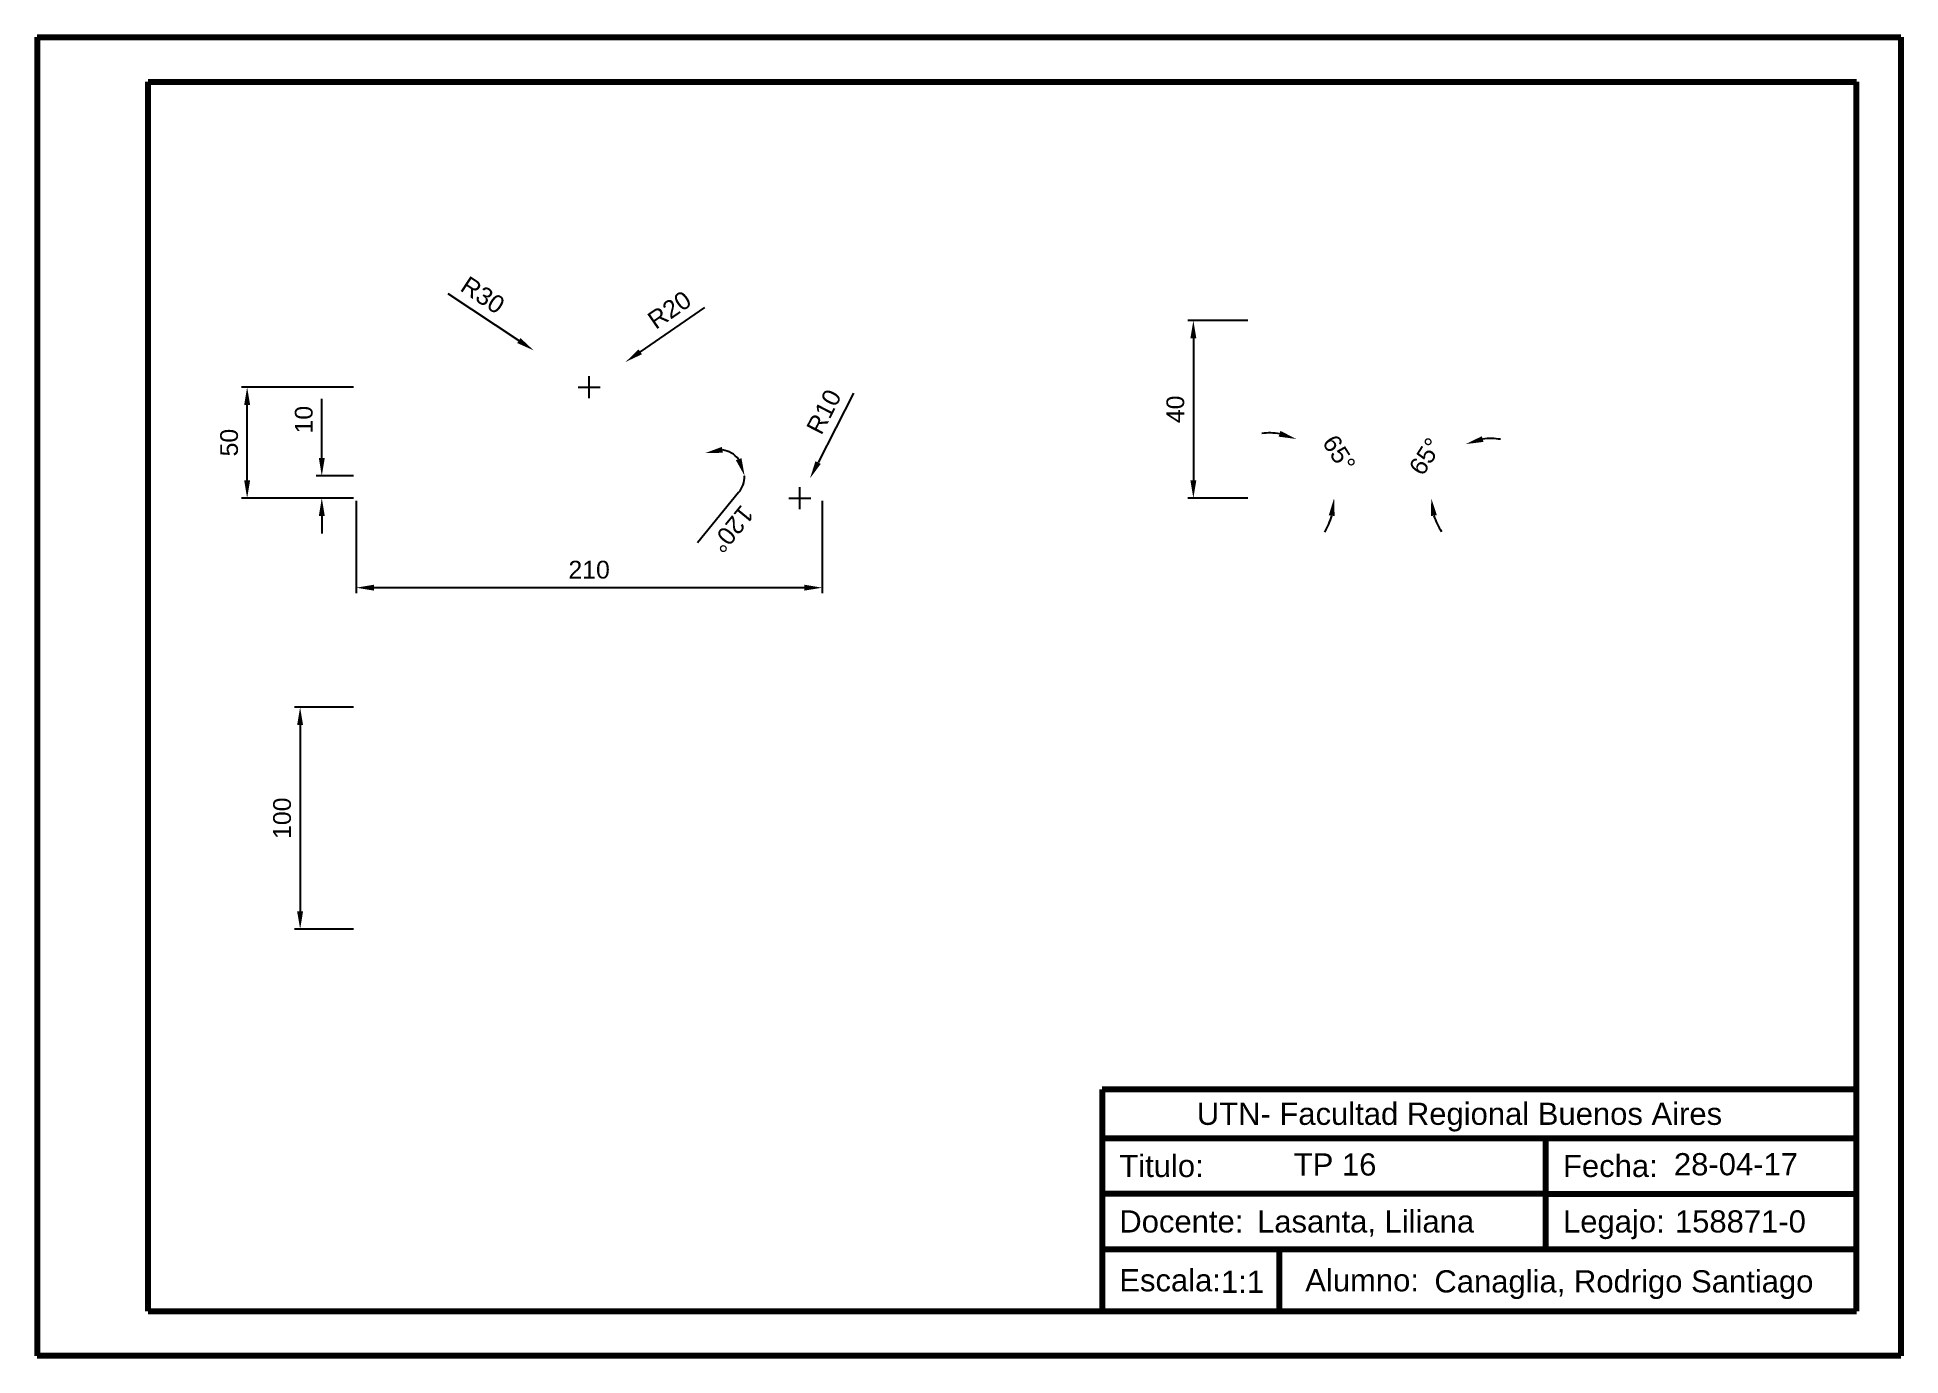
# Paper-space layout 'Presentación2' of a CAD drawing. Header units: millimetres. Extents: x -1 to 419, y 0 to 297.
import ezdxf
from ezdxf.enums import TextEntityAlignment as Align

# ---------------------------------------------------------------- set-up
doc = ezdxf.new("R2010")
doc.units = ezdxf.units.MM
for name, color, linetype, lineweight in [('Cotas', 10, 'Continuous', 20), ('Principal', 80, 'Continuous', 80), ('Rotulo', 130, 'Continuous', 80)]:
    doc.layers.add(name, color=color, linetype=linetype, lineweight=lineweight)
doc.styles.get("Standard").update_dxf_attribs({"font": 'arial.ttf'})
doc.dimstyles.new('Copia de ISO-25', dxfattribs={"dimscale": 0, "dimtxt": 4, "dimasz": 4, "dimexe": 1.25, "dimexo": 0.625, "dimgap": 2, "dimtad": 1, "dimtxsty": 'Standard', "dimcen": 2.5, "dimadec": 0, "dimazin": 0, "dimtfac": 1, "dimtofl": 0, "dimtmove": 0, "dimatfit": 3, "dimfxl": 1, "dimarcsym": 0})

# ---------------------------------------------------------------- blocks, each defined once
blk = doc.blocks.new('*D10')
at = {"layer": 'Cotas', "color": 0, "lineweight": -2, "transparency": 16777216}
for start, end in [(80.6601, 96.3202), (328.6798, 344.3399)]:
    blk.add_arc((276.99, 193.38), 14.68, start, end, dxfattribs=at)
at = {"layer": 'Cotas', "color": 0, "transparency": 16777216}
for points in [[(279.57, 208.51), (279.17, 207.23), (283.19, 206.69)], [(290.46, 189.51), (291.78, 189.33), (291.67, 193.38)]]:
    blk.add_solid(points, dxfattribs=at)
at = {"layer": 'Defpoints', "color": 0, "transparency": 16777216}
for p in [(292.18, 225.97), (279.32, 198.38), (290.63, 198.8), (276.99, 193.38), (326.99, 193.38)]:
    blk.add_point(p, dxfattribs=at)
at = {"layer": 'Cotas', "color": 0, "transparency": 16777216, "insert": (292.78, 203.44), "char_height": 4, "attachment_point": 5, "rotation": 302.5}
blk.add_mtext('65°', dxfattribs=at)
blk = doc.blocks.new('*D11')
at = {"layer": 'Cotas', "color": 0, "lineweight": -2, "transparency": 16777216}
for start, end in [(80.7255, 97.8628), (197.1372, 214.2745)]:
    blk.add_arc((326.99, 193.38), 13.42, start, end, dxfattribs=at)
at = {"layer": 'Cotas', "color": 0, "transparency": 16777216}
for points in [[(325.34, 206.04), (324.96, 207.32), (321.31, 205.55)], [(313.5, 189.33), (314.82, 189.53), (313.56, 193.38)]]:
    blk.add_solid(points, dxfattribs=at)
at = {"layer": 'Defpoints', "color": 0, "transparency": 16777216}
for p in [(311.79, 225.97), (317.22, 202.6), (324.65, 198.38), (276.99, 193.38), (326.99, 193.38)]:
    blk.add_point(p, dxfattribs=at)
at = {"layer": 'Cotas', "color": 0, "transparency": 16777216, "insert": (312.26, 202.77), "char_height": 4, "attachment_point": 5, "rotation": 57.5}
blk.add_mtext('65°', dxfattribs=at)
blk = doc.blocks.new('*D12')
at = {"layer": 'Cotas', "color": 0, "lineweight": -2, "transparency": 16777216}
for p, q in [((272.23, 233.38), (258.69, 233.38)), ((259.94, 229.38), (259.94, 197.38)), ((272.23, 193.38), (258.69, 193.38))]:
    blk.add_line(p, q, dxfattribs=at)
at = {"layer": 'Cotas', "color": 0, "transparency": 16777216}
for points in [[(259.27, 229.38), (260.61, 229.38), (259.94, 233.38)], [(259.27, 197.38), (260.61, 197.38), (259.94, 193.38)]]:
    blk.add_solid(points, dxfattribs=at)
at = {"layer": 'Defpoints', "color": 0, "transparency": 16777216}
for p in [(272.85, 233.38), (259.94, 193.38), (272.85, 193.38)]:
    blk.add_point(p, dxfattribs=at)
at = {"layer": 'Cotas', "color": 0, "transparency": 16777216, "insert": (255.9, 213.38), "char_height": 4, "attachment_point": 5, "rotation": 90}
blk.add_mtext('40', dxfattribs=at)
blk = doc.blocks.new('*D13')
at = {"layer": 'Cotas', "color": 0, "lineweight": -2, "transparency": 16777216}
blk.add_line((157.46, 194.62), (148.22, 183.34), dxfattribs=at)
for start, end in [(39.3225, 81.039), (320.6775, 360)]:
    blk.add_arc((152.86, 198.38), 5.94, start, end, dxfattribs=at)
at = {"layer": 'Cotas', "color": 0, "transparency": 16777216}
for points in [[(153.91, 203.6), (153.67, 204.91), (149.86, 203.51)], [(158.09, 202.38), (156.83, 201.93), (158.81, 198.38)]]:
    blk.add_solid(points, dxfattribs=at)
at = {"layer": 'Defpoints', "color": 0, "transparency": 16777216}
for p in [(136.71, 225.97), (153.87, 204.24), (152.86, 198.38), (152.86, 198.38), (171.26, 198.38)]:
    blk.add_point(p, dxfattribs=at)
at = {"layer": 'Cotas', "color": 0, "transparency": 16777216, "insert": (155.97, 186.42), "char_height": 4, "attachment_point": 5, "rotation": 230.6775}
blk.add_mtext('120°', dxfattribs=at)
blk = doc.blocks.new('*D14')
at = {"layer": 'Cotas', "color": 0, "lineweight": -2, "transparency": 16777216}
for p, q in [((149.73, 236.3), (135.29, 226.33)), ((123.76, 215.88), (123.76, 220.88)), ((121.26, 218.38), (126.26, 218.38))]:
    blk.add_line(p, q, dxfattribs=at)
at = {"layer": 'Cotas', "color": 0, "transparency": 16777216}
blk.add_solid([(134.91, 226.88), (135.67, 225.79), (131.99, 224.06)], dxfattribs=at)
at = {"layer": 'Defpoints', "color": 0, "transparency": 16777216}
for p in [(131.99, 224.06), (123.76, 218.38)]:
    blk.add_point(p, dxfattribs=at)
at = {"layer": 'Cotas', "color": 0, "transparency": 16777216, "insert": (141.86, 235.78), "char_height": 4, "attachment_point": 5, "rotation": 34.603}
blk.add_mtext('R20', dxfattribs=at)
blk = doc.blocks.new('*D15')
at = {"layer": 'Cotas', "color": 0, "lineweight": -2, "transparency": 16777216}
for p, q in [((91.9, 239.47), (107.92, 228.87)), ((123.76, 215.88), (123.76, 220.88)), ((121.26, 218.38), (126.26, 218.38))]:
    blk.add_line(p, q, dxfattribs=at)
at = {"layer": 'Cotas', "color": 0, "transparency": 16777216}
blk.add_solid([(108.29, 229.43), (107.55, 228.31), (111.25, 226.66)], dxfattribs=at)
at = {"layer": 'Defpoints', "color": 0, "transparency": 16777216}
for p in [(111.25, 226.66), (123.76, 218.38)]:
    blk.add_point(p, dxfattribs=at)
at = {"layer": 'Cotas', "color": 0, "transparency": 16777216, "insert": (99.78, 239.11), "char_height": 4, "attachment_point": 5, "rotation": 326.502}
blk.add_mtext('R30', dxfattribs=at)
blk = doc.blocks.new('*D16')
at = {"layer": 'Cotas', "color": 0, "lineweight": -2, "transparency": 16777216}
for p, q in [((71.26, 192.76), (71.26, 171.95)), ((176.26, 192.76), (176.26, 171.95)), ((172.26, 173.2), (75.26, 173.2))]:
    blk.add_line(p, q, dxfattribs=at)
at = {"layer": 'Cotas', "color": 0, "transparency": 16777216}
for points in [[(75.26, 173.87), (75.26, 172.54), (71.26, 173.2)], [(172.26, 173.87), (172.26, 172.54), (176.26, 173.2)]]:
    blk.add_solid(points, dxfattribs=at)
at = {"layer": 'Defpoints', "color": 0, "transparency": 16777216}
for p in [(71.26, 193.38), (176.26, 193.38), (71.26, 173.2)]:
    blk.add_point(p, dxfattribs=at)
at = {"layer": 'Cotas', "color": 0, "transparency": 16777216, "insert": (123.76, 177.24), "char_height": 4, "attachment_point": 5}
blk.add_mtext('210', dxfattribs=at)
blk = doc.blocks.new('*D17')
at = {"layer": 'Cotas', "color": 0, "lineweight": -2, "transparency": 16777216}
for p, q in [((63.5, 202.38), (63.5, 215.72)), ((70.64, 198.38), (62.25, 198.38)), ((70.64, 193.38), (62.25, 193.38)), ((63.5, 189.38), (63.5, 185.38))]:
    blk.add_line(p, q, dxfattribs=at)
at = {"layer": 'Cotas', "color": 0, "transparency": 16777216}
for points in [[(62.84, 202.38), (64.17, 202.38), (63.5, 198.38)], [(62.84, 189.38), (64.17, 189.38), (63.5, 193.38)]]:
    blk.add_solid(points, dxfattribs=at)
at = {"layer": 'Defpoints', "color": 0, "transparency": 16777216}
for p in [(63.5, 198.38), (71.26, 198.38), (71.26, 193.38)]:
    blk.add_point(p, dxfattribs=at)
at = {"layer": 'Cotas', "color": 0, "transparency": 16777216, "insert": (59.46, 211.05), "char_height": 4, "attachment_point": 5, "rotation": 90}
blk.add_mtext('10', dxfattribs=at)
blk = doc.blocks.new('*D18')
at = {"layer": 'Cotas', "color": 0, "lineweight": -2, "transparency": 16777216}
for p, q in [((70.64, 218.38), (45.43, 218.38)), ((46.68, 197.38), (46.68, 214.38)), ((70.64, 193.38), (45.43, 193.38))]:
    blk.add_line(p, q, dxfattribs=at)
at = {"layer": 'Cotas', "color": 0, "transparency": 16777216}
for points in [[(46.01, 214.38), (47.34, 214.38), (46.68, 218.38)], [(46.01, 197.38), (47.34, 197.38), (46.68, 193.38)]]:
    blk.add_solid(points, dxfattribs=at)
at = {"layer": 'Defpoints', "color": 0, "transparency": 16777216}
for p in [(46.68, 218.38), (71.26, 218.38), (71.26, 193.38)]:
    blk.add_point(p, dxfattribs=at)
at = {"layer": 'Cotas', "color": 0, "transparency": 16777216, "insert": (42.63, 205.88), "char_height": 4, "attachment_point": 5, "rotation": 90}
blk.add_mtext('50', dxfattribs=at)
blk = doc.blocks.new('*D19')
at = {"layer": 'Cotas', "color": 0, "lineweight": -2, "transparency": 16777216}
for p, q in [((183.36, 217.01), (175.37, 201.4)), ((168.76, 193.38), (173.76, 193.38)), ((171.26, 190.88), (171.26, 195.88))]:
    blk.add_line(p, q, dxfattribs=at)
at = {"layer": 'Cotas', "color": 0, "transparency": 16777216}
blk.add_solid([(174.77, 201.7), (175.96, 201.09), (173.54, 197.83)], dxfattribs=at)
at = {"layer": 'Defpoints', "color": 0, "transparency": 16777216}
for p in [(173.54, 197.83), (171.26, 193.38)]:
    blk.add_point(p, dxfattribs=at)
at = {"layer": 'Cotas', "color": 0, "transparency": 16777216, "insert": (176.68, 212.83), "char_height": 4, "attachment_point": 5, "rotation": 62.8888}
blk.add_mtext('R10', dxfattribs=at)
blk = doc.blocks.new('*D20')
at = {"layer": 'Cotas', "color": 0, "lineweight": -2, "transparency": 16777216}
for p, q in [((70.64, 146.27), (57.37, 146.27)), ((58.62, 142.27), (58.62, 100.27)), ((70.64, 96.27), (57.37, 96.27))]:
    blk.add_line(p, q, dxfattribs=at)
at = {"layer": 'Cotas', "color": 0, "transparency": 16777216}
for points in [[(57.95, 142.27), (59.28, 142.27), (58.62, 146.27)], [(57.95, 100.27), (59.28, 100.27), (58.62, 96.27)]]:
    blk.add_solid(points, dxfattribs=at)
at = {"layer": 'Defpoints', "color": 0, "transparency": 16777216}
for p in [(71.26, 146.27), (58.62, 96.27), (71.26, 96.27)]:
    blk.add_point(p, dxfattribs=at)
at = {"layer": 'Cotas', "color": 0, "transparency": 16777216, "insert": (54.57, 121.27), "char_height": 4, "attachment_point": 5, "rotation": 90}
blk.add_mtext('100', dxfattribs=at)
blk = doc.blocks.new('Rotulo')
at = {"layer": 'Rotulo'}
for p, q in [((0, 50), (-170, 50)), ((-170, 50), (-170, 0)), ((0, 0), (0, 50)), ((-170, 39), (0, 39)), ((-70, 14), (-70, 39)), ((-70, 26.5), (-170, 26.5)), ((-70, 26.5), (0, 26.5)), ((-170, 14), (0, 14)), ((-130.03, 0), (-130.03, 14)), ((-170, 0), (0, 0))]:
    blk.add_line(p, q, dxfattribs=at)
at = {"layer": 'Rotulo', "char_height": 5, "attachment_point": 1}
for s, width, insert in [('           UTN- Facultad Regional Buenos Aires', 170, (-170, 47)), ('  Titulo:', 100, (-170, 35.25)), ('  Fecha:', 70, (-70, 35.25)), ('  Docente:', 100, (-170, 22.75)), ('                  Lasanta, Liliana', 100, (-170, 22.75)), ('  Legajo:', 70, (-70, 22.75)), ('               158871-0', 70, (-70, 22.75)), ('  Escala:', 39.9679, (-170, 9.5)), ('   Alumno:', 130.0321, (-130.03, 9.5)), ('                  Canaglia, Rodrigo Santiago', 130.0321, (-130.03, 9.25))]:
    blk.add_mtext_dynamic_manual_height_columns(s, width=width, gutter_width=25, heights=[0], dxfattribs=dict(at, insert=insert))
at = {"layer": 'Rotulo'}
for tag, p in [('TITULO', (-120, 32.61)), ('FECHA', (-28.48, 32.85))]:
    blk.add_attdef(tag, text='', height=5, dxfattribs=at).set_placement(p, align=Align.MIDDLE)
blk.add_attdef('E', text='', height=5, dxfattribs=at).set_placement((-136.9, 4.8), align=Align.CENTER)
blk = doc.blocks.new('Rotulo A3')
at = {"layer": 'Rotulo'}
for p, q in [((-420, 297), (-420, 0)), ((-420, 297), (0, 297)), ((0, 297), (0, 0)), ((-395, 10), (-395, 287)), ((-395, 287), (-10, 287)), ((-10, 10), (-10, 287)), ((-395, 10), (-10, 10)), ((0, 0), (-420, 0))]:
    blk.add_line(p, q, dxfattribs=at)
blk.add_blockref('Rotulo', (-10, 10))
blk.add_attdef('TITULO', text='', height=5, dxfattribs=at).set_placement((-127.49, 40.58), align=Align.CENTER)
for tag, p in [('FECHA', (-37.14, 43.14)), ('E', (-148.35, 16.66))]:
    blk.add_attdef(tag, text='', height=5, dxfattribs=at).set_placement(p, align=Align.MIDDLE)

psp = doc.layouts.new('Presentación2')

# ---------------------------------------------------------------- block references
at = {"layer": 'Principal'}
psp.add_blockref('Rotulo A3', (419.3752, 0.19), dxfattribs=at).add_auto_attribs({'E': '1:1', 'TITULO': 'TP 16', 'FECHA': '28-04-17'})

# ---------------------------------------------------------------- dimensions: what is measured, and where the dimension line sits
at = {"layer": 'Cotas'}
for center, mpoint, picture, middle in [((123.7635, 218.3843), (111.2549, 226.6629), '*D15', (97.5465, 235.7356)), ((123.7635, 218.3843), (131.9946, 224.0631), '*D14', (144.1537, 232.4521)), ((171.2635, 193.3843), (173.5421, 197.8349), '*D19', (180.2741, 210.984))]:
    dim = psp.add_radius_dim(center=center, mpoint=mpoint, dimstyle='Copia de ISO-25', override={"dimscale": 1, "dimlfac": -2}, dxfattribs=at)
    dim.commit()
    dim.dimension.update_dxf_attribs({"geometry": picture, "text_midpoint": middle, "dimtype": 164})
for base, p1, p2, angle, override, picture, middle in [((259.9413, 193.3843), (272.8546, 233.3843), (272.8546, 193.3843), 90, {"dimscale": 1}, '*D12', (255.899, 213.3843)), ((46.6758, 218.3843), (71.2635, 193.3843), (71.2635, 218.3843), 270, {"dimscale": 1, "dimlfac": -2}, '*D18', (42.6335, 205.8843)), ((63.5022, 198.3843), (71.2635, 193.3843), (71.2635, 198.3843), 270, {"dimscale": 1, "dimlfac": -2}, '*D17', (59.46, 211.0542)), ((58.616, 96.2703), (71.2635, 146.2703), (71.2635, 96.2703), 270, {"dimscale": 1, "dimlfac": -2}, '*D20', (54.5737, 121.2703))]:
    dim = psp.add_linear_dim(base=base, p1=p1, p2=p2, angle=angle, dimstyle='Copia de ISO-25', override=override, dxfattribs=at)
    dim.commit()
    dim.dimension.update_dxf_attribs({"geometry": picture, "text_midpoint": middle})
for base, line1, line2, picture, middle in [((153.8711, 204.2426), ((171.2635, 198.3843), (152.8635, 198.3843)), ((152.8635, 198.3843), (136.7063, 225.9661)), '*D13', (155.97, 186.4171)), ((290.6295, 198.8044), ((276.9862, 193.3843), (326.9862, 193.3843)), ((279.3178, 198.3843), (292.1793, 225.9661)), '*D10', (292.7768, 203.444)), ((317.2224, 202.596), ((311.7931, 225.9661), (324.6547, 198.3843)), ((276.9862, 193.3843), (326.9862, 193.3843)), '*D11', (312.2558, 202.7686))]:
    dim = psp.add_angular_dim_2l(base=base, line1=line1, line2=line2, dimstyle='Copia de ISO-25', override={"dimscale": 1, "dimlfac": -2}, dxfattribs=at)
    dim.commit()
    dim.dimension.update_dxf_attribs({"geometry": picture, "text_midpoint": middle})
dim = psp.add_linear_dim(base=(71.2635, 173.2024), p1=(176.2635, 193.3843), p2=(71.2635, 193.3843), dimstyle='Copia de ISO-25', override={"dimscale": 1, "dimlfac": -2}, dxfattribs=at)
dim.commit()
dim.dimension.update_dxf_attribs({"geometry": '*D16', "text_midpoint": (123.7635, 177.2446)})

doc.saveas('drawing.dxf')
